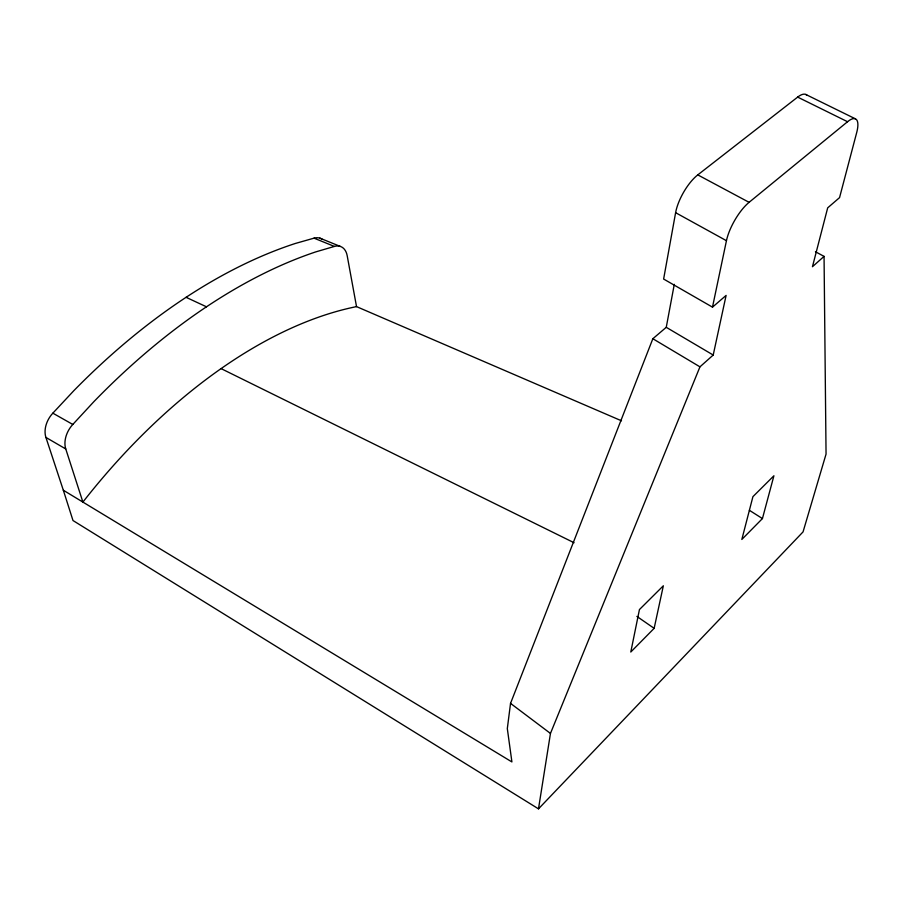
<?xml version="1.0" encoding="UTF-8"?>
<svg xmlns="http://www.w3.org/2000/svg" width="903" height="903" viewBox="0 0 903 903"><rect width="100%" height="100%" fill="white"/><g stroke="black" fill="none" stroke-linecap="round" stroke-linejoin="round"><path stroke-width="1.35" d="M674.293 284.343L666.256 327.315L652.846 338.727L510.534 703.381L507.317 728.586L511.911 761.94L63.334 490.239L45.918 437.424A21.706 15.52 -57.4 0 1 52.848 413.168L73.854 390.66A511.606 293.396 -57.5 0 1 295.326 243.471L314.03 238.155A20.058 13.184 -67.5 0 1 322.315 239.374M63.334 490.239L72.996 520.534L538.493 808.851L550.458 733.439L699.949 366.844L713.212 355.037L726.102 295.416L712.49 307.144L663.626 279.038L675.613 212.69A30.679 11.434 -60.6 0 1 697.782 174.889L797.654 97.106A29.235 10.068 -61.7 0 1 807.056 95.402M712.49 307.144L726.452 240.695A31.187 10.712 -60.4 0 1 749.095 202.328L847.556 121.724A29.697 9.414 -61.4 0 1 856.699 132.572L839.553 197.622L827.69 207.848L812.452 266.712L824.055 256.384L815.443 251.734M654.144 628.341L663.344 585.787L639.437 609.57L630.791 652.022L654.144 628.341L636.886 616.399M762.437 518.57L773.916 475.768L752.921 496.661L741.837 539.452L762.437 518.57L749.355 510.285M356.527 306.614A444.366 249.262 -57.9 0 0 82.895 502.091L65.761 448.96A21.943 15.475 -57.8 0 1 72.804 424.455L93.912 401.621A516.493 291.387 -57.7 0 1 315.745 251.892L334.415 246.429A20.261 13.105 -67.5 0 1 347.181 255.662L356.527 306.614L621.501 420.798M538.493 808.851L803.049 531.89L826.053 454.096L824.055 256.384M319.831 238.121L340.183 246.372M314.03 238.155L334.415 246.429M186.097 297.324L206.482 306.806M805.769 94.454L855.412 118.835M797.654 97.106L847.556 121.724M221.111 368.627L574.06 542.726M697.782 174.889L749.095 202.328M675.613 212.69L726.452 240.695M52.848 413.168L72.804 424.455M45.918 437.424L65.761 448.96M666.256 327.315L713.212 355.037M652.846 338.727L699.949 366.844M510.534 703.381L550.458 733.439"/></g></svg>
